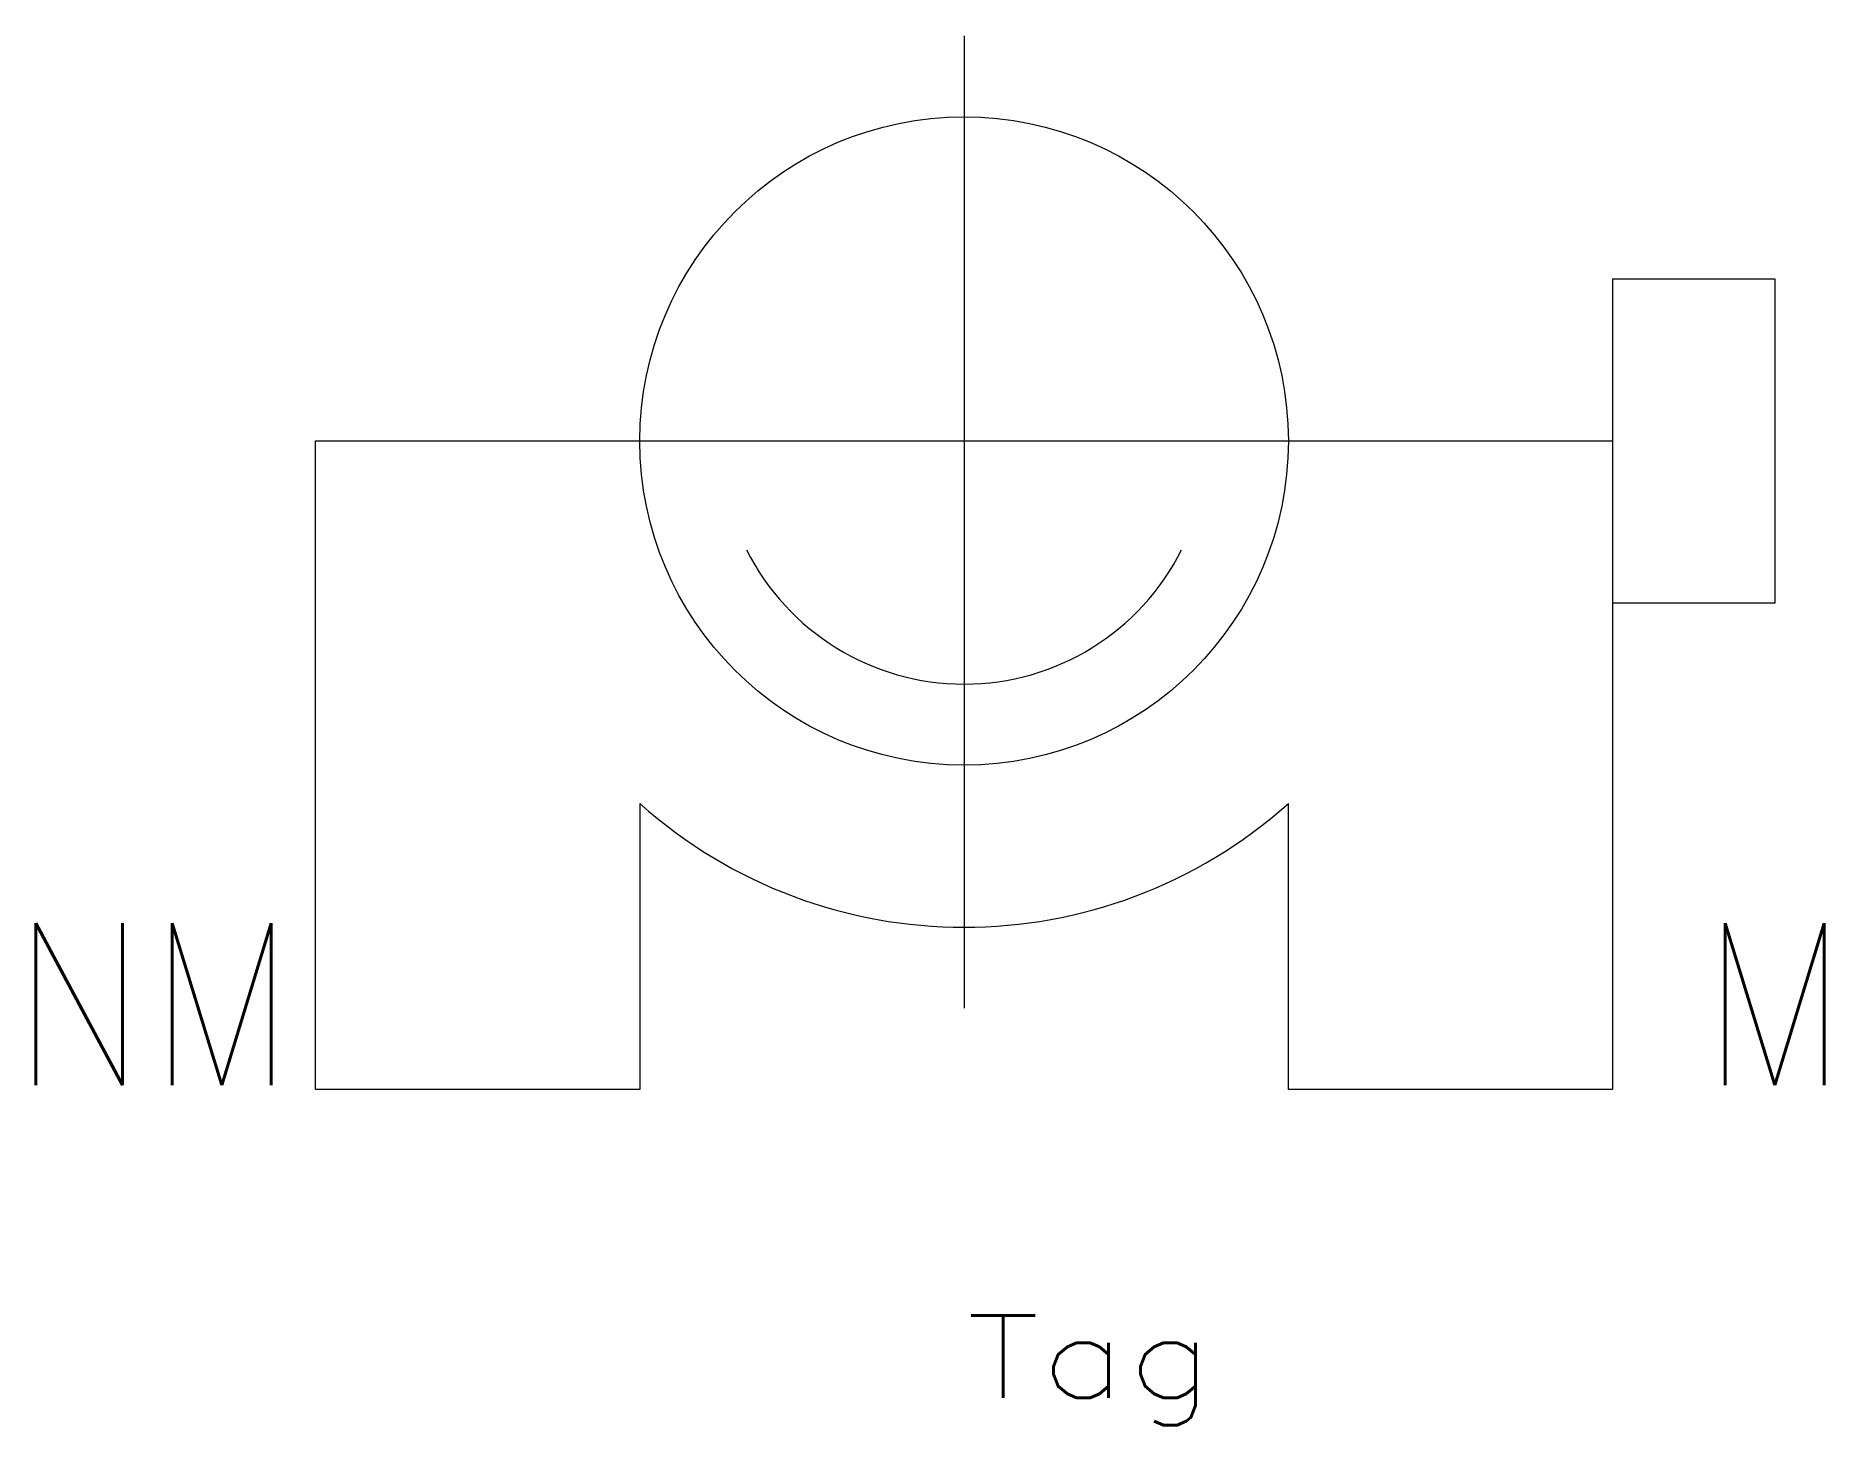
# Model space of a CAD drawing. Header units: inches. Extents: x -14.3 to 13.3, y -15.2 to 6.2.
import ezdxf
from ezdxf.enums import TextEntityAlignment as Align

# ---------------------------------------------------------------- set-up
doc = ezdxf.new("R2010")
doc.units = ezdxf.units.IN
doc.header["$MEASUREMENT"] = 0
doc.layers.get('0').update_dxf_attribs({"lineweight": 0})
doc.layers.add('1', color=7, linetype='Continuous', lineweight=0)
doc.styles.add('ROMANS', font='ROMANS.SHX')
doc.styles.get("Standard").update_dxf_attribs({"font": 'TXT.SHX'})

msp = doc.modelspace()

# ---------------------------------------------------------------- linework, layer by layer
at = {"layer": '1', "color": 7, "linetype": 'Continuous'}
for p, q in [((0, 6.25), (0, -8.75)), ((10, 2.5), (10, -10)), ((10, 2.5), (12.5, 2.5)), ((12.5, 2.5), (12.5, -2.5)), ((-10, -10), (-10, 0)), ((-10, 0), (10, 0)), ((12.5, -2.5), (10, -2.5)), ((-5, -5.59), (-5, -10)), ((5, -10), (5, -5.59)), ((-5, -10), (-10, -10)), ((10, -10), (5, -10))]:
    msp.add_line(p, q, dxfattribs=at)
msp.add_circle((0, 0), 5, dxfattribs=at)
for radius, start, end in [(3.75, -153.4349, -90), (3.75, -90, -26.5651), (7.5, -131.8091, -48.1899)]:
    msp.add_arc((0, 0), radius, start, end, dxfattribs=at)

# ---------------------------------------------------------------- texts
at = {"color": 7, "linetype": 'Continuous', "width": 1.166667}
msp.add_text('Tag', height=1.27, dxfattribs=at).set_placement((0.04, -14.757), (3.85, -14.757), align=Align.FIT)
at = {"layer": '1', "color": 7, "linetype": 'Continuous', "style": 'ROMANS'}
for s, width, p, p2 in [('NM', 0.802717, (-14.698, -9.935), (-10.302, -9.935)), ('M', 0.802083, (11.354, -9.935), (13.646, -9.935))]:
    msp.add_text(s, height=2.5, dxfattribs=dict(at, width=width)).set_placement(p, p2, align=Align.FIT)

doc.saveas('drawing.dxf')
